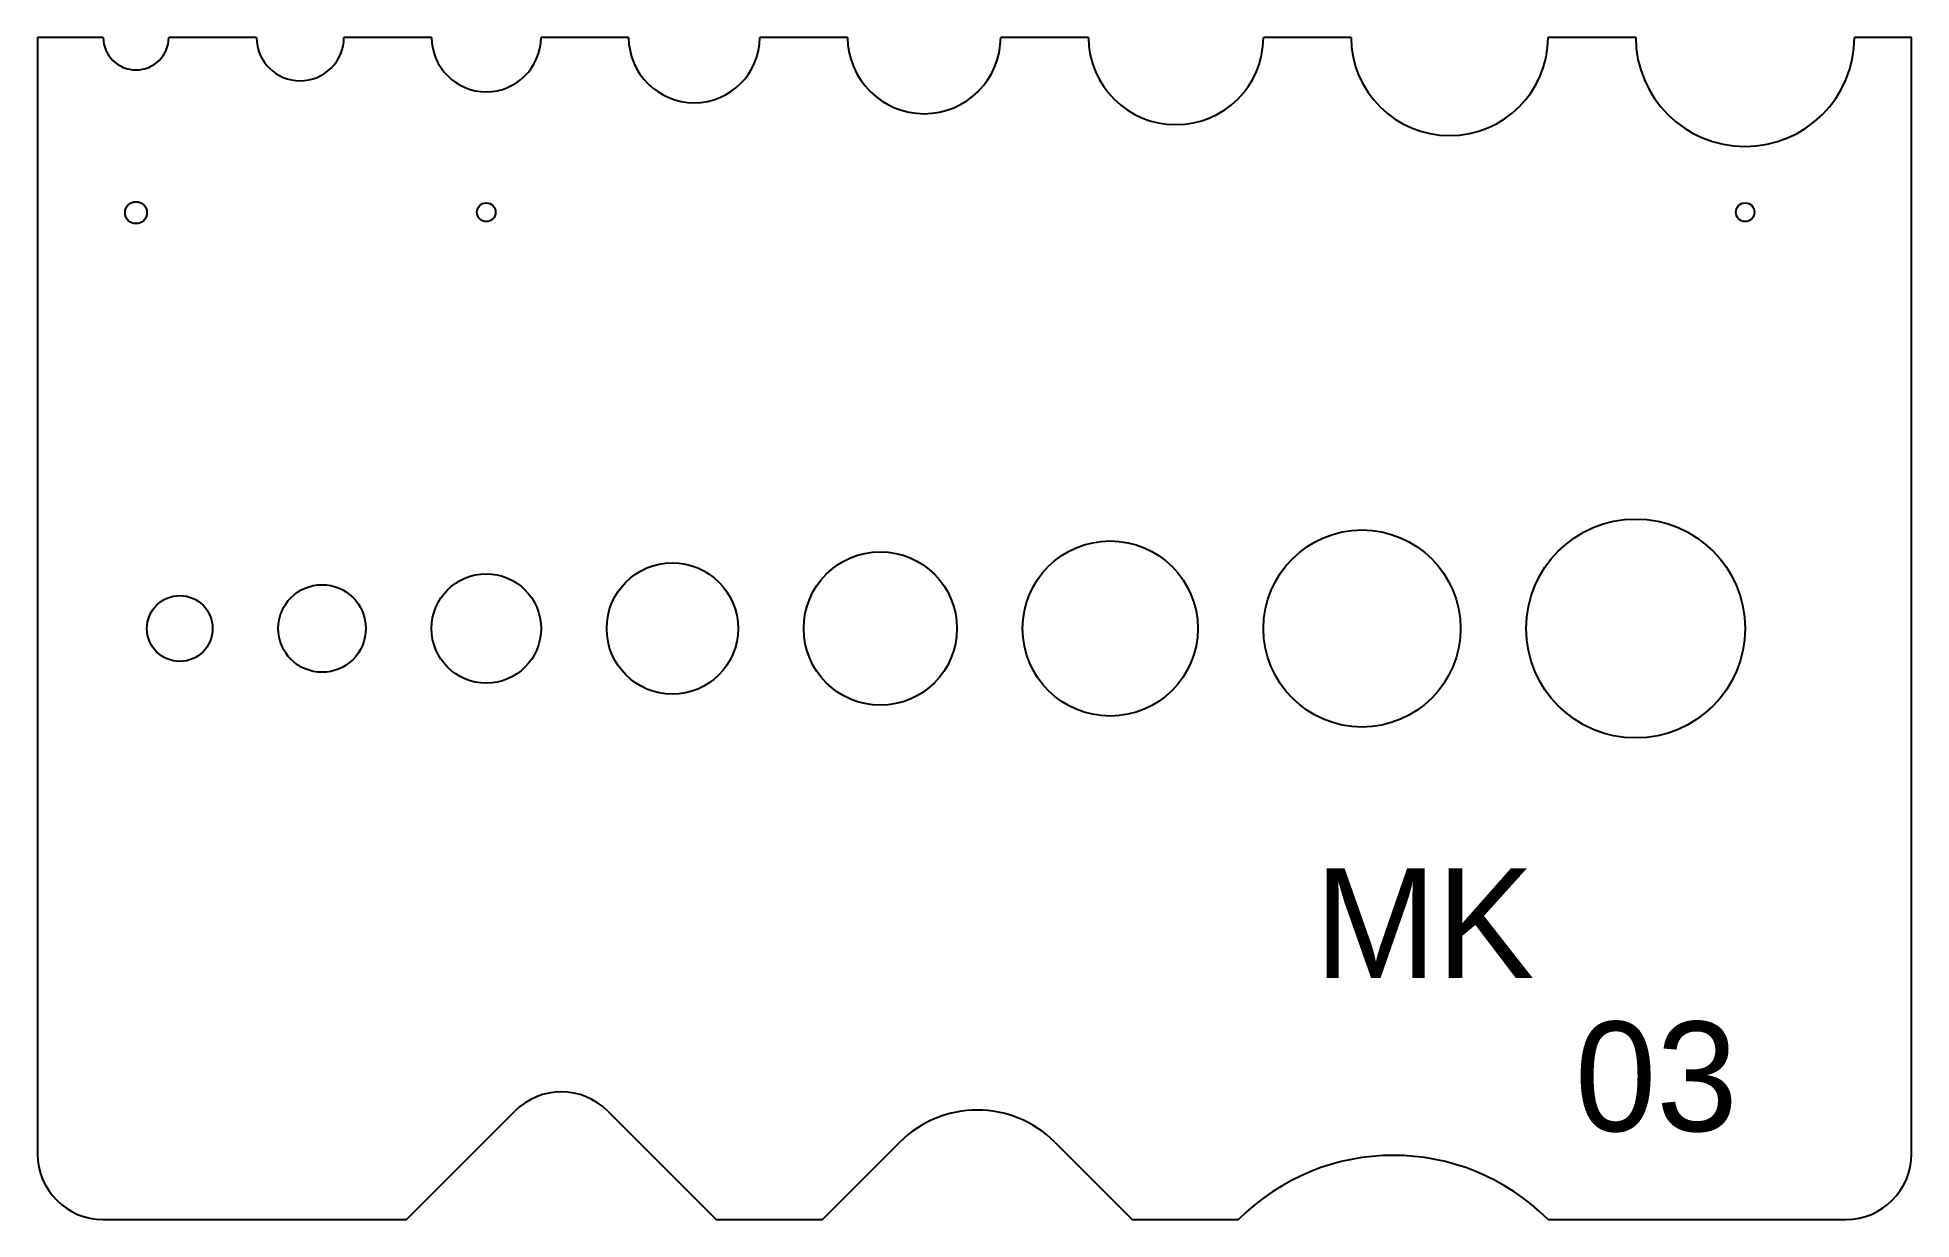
# Model space of a CAD drawing. Header units: millimetres. Extents: x 0 to 85.6, y 0 to 54.
import ezdxf

# ---------------------------------------------------------------- set-up
doc = ezdxf.new("R2010")
doc.units = ezdxf.units.MM
doc.layers.get('0').update_dxf_attribs({"lineweight": 25})
doc.styles.add('textstyle11', font='')
doc.styles.get('textstyle11').set_extended_font_data('UNCONFORM')

msp = doc.modelspace()

# ---------------------------------------------------------------- linework, layer by layer
for p, q in [((3, 53.98), (0, 53.98)), ((0, 53.98), (0, 3)), ((10, 53.98), (6, 53.98)), ((18, 53.98), (14, 53.98)), ((27, 53.98), (23, 53.98)), ((37, 53.98), (33, 53.98)), ((48, 53.98), (44, 53.98)), ((60, 53.98), (56, 53.98)), ((73, 53.98), (69, 53.98)), ((85.6, 53.98), (83, 53.98)), ((85.6, 3), (85.6, 53.98)), ((16.858, 0), (21.808, 4.95)), ((26.05, 4.95), (31, 0)), ((35.858, 0), (39.393, 3.536)), ((46.464, 3.536), (50, 0)), ((3, 0), (16.858, 0)), ((31, 0), (35.858, 0)), ((50, 0), (54.858, 0)), ((54.858, 0), (54.858, 0)), ((69, 0), (82.6, 0)), ((69, 0), (69, 0))]:
    msp.add_line(p, q)
for centre, radius in [((4.5, 45.98), 0.5), ((20.5, 46), 0.425), ((78, 46), 0.425), ((73, 26.99), 5), ((49, 26.99), 4), ((60.5, 26.99), 4.5), ((29, 26.99), 3), ((38.5, 26.99), 3.5), ((20.5, 26.99), 2.5), ((6.5, 26.99), 1.5), ((13, 26.99), 2)]:
    msp.add_circle(centre, radius)
for centre, radius, start, end in [((4.5, 54), 1.5, 180.76397, 359.23603), ((12, 54), 2, 180.57297, 359.42703), ((20.5, 54), 2.5, 180.45837, 359.54163), ((30, 54), 3, 180.38197, 359.61803), ((40.5, 54), 3.5, 180.32741, 359.67259), ((52, 54), 4, 180.28648, 359.71352), ((64.5, 54), 4.5, 180.25465, 359.74535), ((78, 54), 5, 180.22918, 359.77082), ((23.929, 2.828), 3, 45, 135), ((42.929, 0), 5, 45, 135), ((3, 3), 3, 180, 270), ((61.929, -7.071), 10, 45, 135), ((82.6, 3), 3, 270, 0)]:
    msp.add_arc(centre, radius, start, end)

# ---------------------------------------------------------------- texts
at = {"insert": (68, 10), "char_height": 5, "attachment_point": 5, "style": 'textstyle11'}
msp.add_mtext('\\SMK ^ ;03', dxfattribs=at)

doc.saveas('drawing.dxf')
